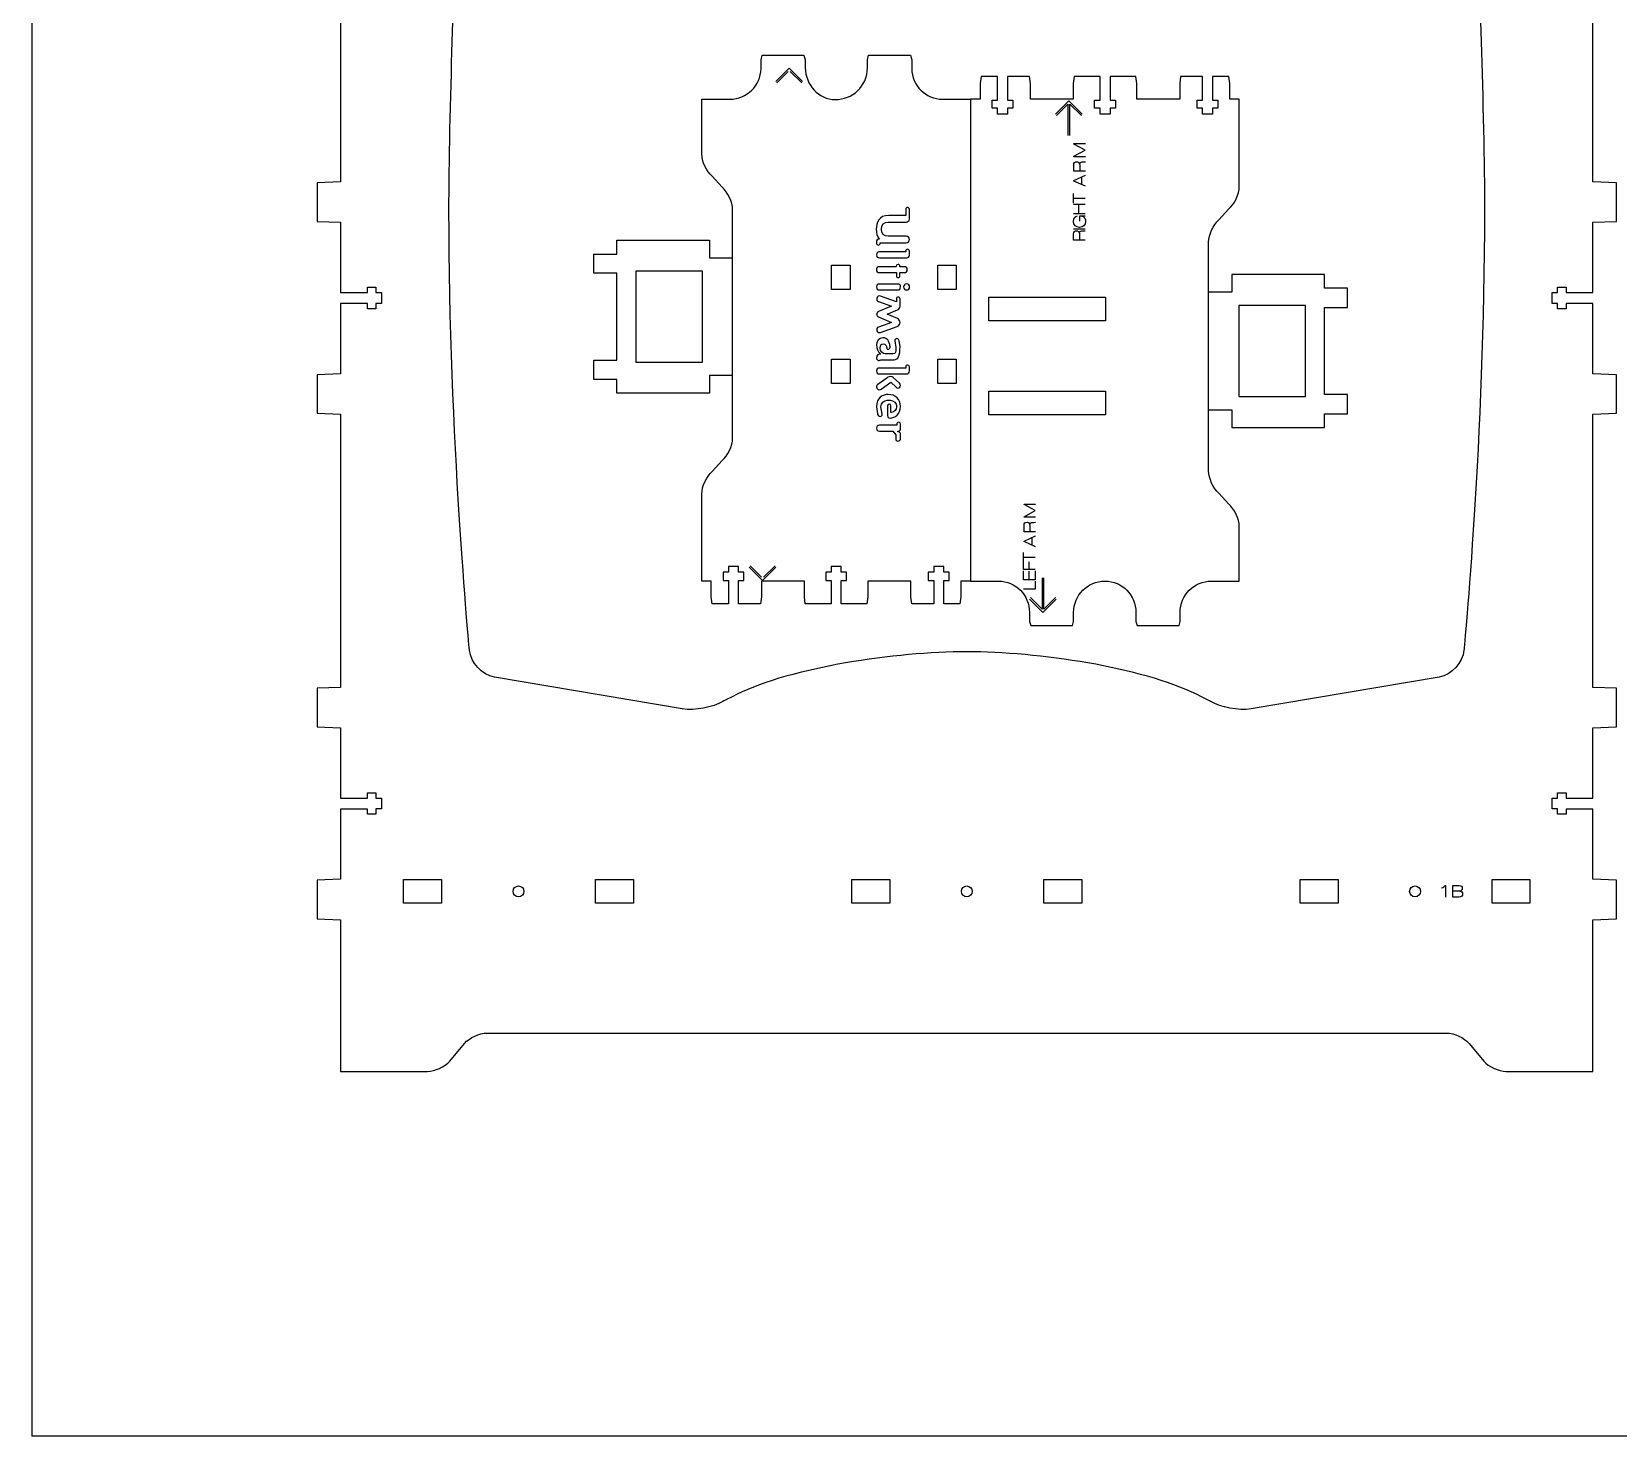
# Model space of a CAD drawing. Header units: millimetres. Extents: x -1219 to 0, y -610 to 0.
# Drawn here: x -1219.2 to -804.6, y -609.6 to -242.5 of the extents above; entities that cross this region are included whole.
import ezdxf

# ---------------------------------------------------------------- set-up
doc = ezdxf.new("R2010")
doc.units = ezdxf.units.MM

msp = doc.modelspace()

# ---------------------------------------------------------------- linework, layer by layer
for p in [(-1219.2, 0), (0, -609.6)]:
    msp.add_line(p, (-1219.2, -609.6))
at = {"color": 1}
for points in [[(-1138.51, -207.85), (-1138.51, -281.7), (-1144.62, -281.95), (-1144.62, -292.03), (-1138.51, -292.28), (-1138.51, -310.63), (-1131.47, -310.63), (-1131.47, -309.22), (-1129.26, -309.22), (-1129.26, -310.63), (-1127.81, -310.63), (-1127.81, -313.5), (-1129.26, -313.5), (-1129.26, -314.91), (-1131.47, -314.91), (-1131.47, -313.5), (-1138.51, -313.5), (-1138.51, -331.88), (-1144.62, -332.13), (-1144.62, -342.2), (-1138.51, -342.45), (-1138.51, -413.84), (-1144.62, -414.09), (-1144.62, -424.19), (-1138.51, -424.44), (-1138.51, -442.79), (-1131.47, -442.79), (-1131.47, -441.38), (-1129.26, -441.38), (-1129.26, -442.79), (-1127.81, -442.79), (-1127.81, -445.57), (-1129.26, -445.57), (-1129.26, -446.98), (-1131.47, -446.98), (-1131.47, -445.64), (-1138.51, -445.64), (-1138.51, -464), (-1144.62, -464.26), (-1144.62, -474.34), (-1138.51, -474.59), (-1138.51, -514.22), (-1115.77, -514.22)], [(-811.18, -514.22), (-811.18, -474.59), (-805.07, -474.34), (-805.07, -464.26), (-811.18, -464), (-811.18, -445.64), (-818.22, -445.64), (-818.22, -446.98), (-820.43, -446.98), (-820.43, -445.57), (-821.87, -445.57), (-821.87, -442.79), (-820.43, -442.79), (-820.43, -441.38), (-818.22, -441.38), (-818.22, -442.79), (-811.18, -442.79), (-811.18, -424.44), (-805.07, -424.19), (-805.07, -414.09), (-811.18, -413.84), (-811.18, -342.45), (-805.07, -342.2), (-805.07, -332.13), (-811.18, -331.88), (-811.18, -313.5), (-818.22, -313.5), (-818.22, -314.91), (-820.43, -314.91), (-820.43, -313.5), (-821.87, -313.5), (-821.87, -310.63), (-820.43, -310.63), (-820.43, -309.22), (-818.22, -309.22), (-818.22, -310.63), (-811.18, -310.63), (-811.18, -292.28), (-805.07, -292.03), (-805.07, -281.95), (-811.18, -281.7), (-811.18, -207.85)], [(-1028.6, -252.08), (-1028.59, -251.88), (-1028.59, -249.79), (-1028.34, -248.55), (-1017.38, -248.55), (-1017.03, -249.79), (-1017.03, -251.72), (-1017.03, -251.88)], [(-1000.78, -251.88), (-1000.78, -251.72), (-1000.78, -249.79), (-1000.53, -248.55), (-989.57, -248.55), (-989.22, -249.79), (-989.22, -251.88), (-989.21, -252.08)], [(-903.62, -260.1), (-906.1, -260.1), (-906.1, -256.01), (-906.35, -254.18), (-910.59, -254.18), (-910.59, -260.33), (-909.19, -260.33), (-909.19, -262.43), (-910.59, -262.43), (-910.59, -263.97), (-913.2, -263.97), (-913.2, -262.43), (-914.6, -262.43), (-914.6, -260.33), (-913.2, -260.33), (-913.2, -254.18), (-918.94, -254.18), (-919.19, -256.01), (-919.19, -260.1), (-930.4, -260.1), (-930.4, -256.01), (-930.65, -254.18), (-937.4, -254.18), (-937.4, -260.33), (-935.99, -260.33), (-935.99, -262.43), (-937.4, -262.43), (-937.4, -263.97), (-940.01, -263.97), (-940.01, -262.43), (-941.41, -262.43), (-941.41, -260.33), (-940.01, -260.33), (-940.01, -254.18), (-946.76, -254.18), (-947.01, -256.01), (-947.01, -260.1), (-958.21, -260.1), (-958.21, -256.01), (-958.47, -254.18), (-964.21, -254.18), (-964.21, -260.33), (-962.81, -260.33), (-962.81, -262.43), (-964.21, -262.43), (-964.21, -263.97), (-966.82, -263.97), (-966.82, -262.43), (-968.22, -262.43), (-968.22, -260.33), (-966.82, -260.33), (-966.82, -254.18), (-971.06, -254.18), (-971.31, -256.01), (-971.31, -260.1), (-973.84, -260.1), (-973.84, -386.07), (-966.54, -386.07)], [(-1044.07, -274.41), (-1044.07, -260.1), (-1036.77, -260.1)], [(-981.14, -260.1), (-973.84, -260.1)], [(-903.62, -282.94), (-903.62, -260.1), (-903.62, -260.1)], [(-1038.75, -283.12), (-1041.36, -280.24)], [(-1036.04, -348.73), (-1036.04, -288.95)], [(-990.79, -288.89), (-990.79, -290.47), (-995.19, -290.47)], [(-989.82, -291.32), (-989.82, -288.89), (-989.82, -288.89)], [(-908.93, -291.64), (-906.33, -288.77)], [(-995.34, -292.21), (-990.7, -292.21)], [(-1036.01, -332.35), (-1042.03, -332.35), (-1042.03, -336.96), (-1066.31, -336.96), (-1066.31, -333.35), (-1072.33, -333.35), (-1072.33, -328.35), (-1066.31, -328.35), (-1066.31, -305.57), (-1072.33, -305.57), (-1072.33, -300.57), (-1066.31, -300.57), (-1066.31, -296.95), (-1042.03, -296.95), (-1042.03, -301.57), (-1036.01, -301.57)], [(-998.43, -297.16), (-998.43, -297.74)], [(-997.79, -296.53), (-997.68, -296.68), (-997.95, -296.68)], [(-997.47, -297.74), (-997.47, -297.65), (-995.32, -297.64)], [(-990.7, -295.91), (-995.34, -295.91)], [(-995.19, -297.65), (-990.7, -297.65)], [(-911.64, -357.26), (-911.64, -297.47)], [(-990.79, -299.79), (-990.79, -300.02), (-997.66, -300.02)], [(-997.66, -301.55), (-990.59, -301.55)], [(-989.82, -300.71), (-989.82, -299.79), (-989.82, -299.79)], [(-1061.33, -328.85), (-1043.87, -328.85), (-1043.87, -305.07), (-1061.33, -305.07), (-1061.33, -328.85), (-1061.33, -328.85)], [(-1010.15, -303.44), (-1005.35, -303.44), (-1005.35, -309.86), (-1010.15, -309.86), (-1010.15, -303.44), (-1010.15, -303.44)], [(-993.27, -303.77), (-993.27, -303.87), (-993.37, -303.9), (-997.69, -303.9)], [(-997.69, -305.42), (-993.24, -305.42), (-993.24, -306.04)], [(-991.16, -303.9), (-992.3, -303.9), (-992.31, -303.8)], [(-992.3, -306.04), (-992.3, -305.42), (-991.16, -305.42)], [(-982.37, -303.44), (-977.57, -303.44), (-977.57, -309.86), (-982.37, -309.86), (-982.37, -303.44), (-982.37, -303.44)], [(-911.62, -341.31), (-905.6, -341.31), (-905.6, -345.92), (-881.32, -345.92), (-881.32, -342.31), (-875.31, -342.31), (-875.31, -337.3), (-881.32, -337.3), (-881.32, -314.53), (-875.31, -314.53), (-875.31, -309.52), (-881.32, -309.52), (-881.32, -305.91), (-905.6, -305.91), (-905.6, -310.53), (-911.62, -310.53)], [(-992.91, -308.41), (-997.66, -308.41)], [(-997.66, -309.93), (-992.91, -309.93)], [(-994.5, -314.2), (-997.89, -315.63)], [(-997.88, -313), (-994.5, -314.2), (-994.5, -314.2)], [(-993.22, -312.29), (-993.22, -313.06), (-997.37, -311.58)], [(-992.27, -314.18), (-992.27, -314.17), (-992.27, -314.11)], [(-992.25, -313.99), (-992.25, -312.29)], [(-969.11, -311.82), (-938.54, -311.82), (-938.54, -318.04), (-969.11, -318.04), (-969.11, -311.82), (-969.11, -311.82)], [(-903.76, -337.8), (-886.31, -337.8), (-886.31, -314.03), (-903.76, -314.03), (-903.76, -337.8), (-903.76, -337.8)], [(-998.33, -316.15), (-998.44, -316.18), (-998.34, -316.19)], [(-998.34, -316.45), (-998.43, -316.52), (-998.33, -316.5)], [(-998.11, -315.77), (-998.14, -315.8)], [(-998.14, -316.85), (-998.11, -316.88)], [(-997.89, -317.02), (-994.5, -318.44), (-997.88, -319.65)], [(-992.95, -317.46), (-995.66, -316.32), (-992.96, -315.19)], [(-997.37, -321.07), (-992.98, -319.5)], [(-993.63, -323.27), (-993.37, -324.99), (-993.37, -325.49)], [(-992.27, -324.78), (-992.51, -323.29)], [(-997.28, -326.77), (-997.51, -326.78)], [(-997.45, -326.61), (-997.28, -326.77), (-997.28, -326.77)], [(-994.03, -326.67), (-996.14, -326.67)], [(-1010.15, -328.02), (-1005.35, -328.02), (-1005.35, -334.45), (-1010.15, -334.45), (-1010.15, -328.02), (-1010.15, -328.02)], [(-990.79, -330.07), (-990.79, -330.38), (-997.66, -330.38)], [(-996.7, -328.2), (-993.82, -328.2)], [(-989.83, -331.14), (-989.83, -331.09)], [(-989.82, -330.99), (-989.82, -330.07), (-989.82, -330.07)], [(-982.37, -328.02), (-977.57, -328.02), (-977.57, -334.45), (-982.37, -334.45), (-982.37, -328.02), (-982.37, -328.02)], [(-995.76, -333), (-998.06, -334.63)], [(-997.66, -331.91), (-990.59, -331.91)], [(-997.18, -335.89), (-994.72, -334.05), (-993.3, -335.41)], [(-992.45, -334.31), (-994.11, -332.82)], [(-969.11, -336.4), (-938.54, -336.4), (-938.54, -342.62), (-969.11, -342.62), (-969.11, -336.4), (-969.11, -336.4)], [(-998.42, -340.48), (-998.16, -342.37)], [(-996.98, -342.4), (-997.27, -340.49)], [(-995.53, -340.24), (-995.53, -342.55)], [(-995.51, -340.13), (-995.52, -340.17)], [(-995.52, -342.64), (-995.51, -342.79)], [(-994.57, -342), (-994.68, -342.02), (-994.68, -340.24)], [(-993.11, -345.03), (-993.11, -345.34), (-997.66, -345.34)], [(-997.66, -346.87), (-994.14, -346.87), (-993.41, -347.84), (-993.41, -348.72)], [(-992.67, -347.02), (-993.02, -346.92), (-992.67, -346.84)], [(-992.15, -346.11), (-992.15, -346.05)], [(-992.14, -345.95), (-992.14, -345.03), (-992.14, -345.03)], [(-992.12, -348.72), (-992.12, -347.74)], [(-1041.36, -357.44), (-1038.75, -354.57)], [(-973.84, -386.11), (-976.38, -386.11), (-976.38, -390.2), (-976.63, -392.03), (-980.87, -392.03), (-980.87, -385.88), (-979.46, -385.88), (-979.46, -383.77), (-980.87, -383.77), (-980.87, -382.24), (-983.47, -382.24), (-983.47, -383.77), (-984.88, -383.77), (-984.88, -385.88), (-983.47, -385.88), (-983.47, -392.03), (-989.22, -392.03), (-989.47, -390.2), (-989.47, -386.11), (-1000.68, -386.11), (-1000.68, -390.2), (-1000.93, -392.03), (-1007.68, -392.03), (-1007.68, -385.88), (-1006.27, -385.88), (-1006.27, -383.77), (-1007.68, -383.77), (-1007.68, -382.24), (-1010.29, -382.24), (-1010.29, -383.77), (-1011.69, -383.77), (-1011.69, -385.88), (-1010.29, -385.88), (-1010.29, -392.03), (-1017.03, -392.03), (-1017.28, -390.2), (-1017.28, -386.11), (-1028.49, -386.11), (-1028.49, -390.2), (-1028.74, -392.03), (-1034.49, -392.03), (-1034.49, -385.88), (-1033.08, -385.88), (-1033.08, -383.77), (-1034.49, -383.77), (-1034.49, -382.24), (-1037.09, -382.24), (-1037.09, -383.77), (-1038.5, -383.77), (-1038.5, -385.88), (-1037.09, -385.88), (-1037.09, -392.03), (-1041.34, -392.03), (-1041.59, -390.2), (-1041.59, -386.11), (-1044.07, -386.11), (-1044.07, -363.27)], [(-906.33, -365.97), (-908.93, -363.09)], [(-910.92, -386.07), (-903.62, -386.07), (-903.62, -371.8)], [(-958.47, -394.24), (-958.47, -396.62), (-958.12, -397.65), (-947.16, -397.65), (-946.91, -396.62), (-946.91, -394.24)], [(-930.65, -394.24), (-930.65, -396.62), (-930.3, -397.65), (-919.34, -397.65), (-919.09, -396.62), (-919.09, -394.24)], [(-1049.19, -419.47), (-1098.3, -411.18)], [(-851.39, -411.18), (-900.5, -419.47)], [(-1034.87, -415.64), (-1036.17, -416.29)], [(-913.52, -416.29), (-914.81, -415.64)], [(-1122, -464.06), (-1112.12, -464.06), (-1112.12, -470.28), (-1122, -470.28), (-1122, -464.06), (-1122, -464.06)], [(-1071.84, -464.06), (-1061.96, -464.06), (-1061.96, -470.28), (-1071.84, -470.28), (-1071.84, -464.06), (-1071.84, -464.06)], [(-1004.85, -464.06), (-994.97, -464.06), (-994.97, -470.28), (-1004.85, -470.28), (-1004.85, -464.06), (-1004.85, -464.06)], [(-954.69, -464.06), (-944.8, -464.06), (-944.8, -470.28), (-954.69, -470.28), (-954.69, -464.06), (-954.69, -464.06)], [(-887.69, -464.06), (-877.81, -464.06), (-877.81, -470.28), (-887.69, -470.28), (-887.69, -464.06), (-887.69, -464.06)], [(-837.53, -464.06), (-827.65, -464.06), (-827.65, -470.28), (-837.53, -470.28), (-837.53, -464.06), (-837.53, -464.06)], [(-1100.23, -504.19), (-849.4, -504.19)], [(-1109.94, -511.51), (-1106.07, -506.9)], [(-843.57, -506.9), (-839.7, -511.51)], [(-833.87, -514.22), (-811.18, -514.22), (-811.18, -514.22)]]:
    msp.add_lwpolyline(points, dxfattribs=at)
at = {"color": 5}
for points in [[(-1024.72, -255.45), (-1021.23, -251.96), (-1017.74, -255.45)], [(-1024.48, -255.83), (-1021.48, -252.83)], [(-1020.98, -252.83), (-1017.97, -255.84)], [(-951.64, -264.02), (-948.15, -260.53), (-944.66, -264.02)], [(-951.4, -264.39), (-948.4, -261.39), (-948.4, -269.59)], [(-947.9, -269.59), (-947.9, -261.39), (-944.89, -264.4)], [(-943.84, -275.14), (-946.87, -275.14), (-946.87, -275), (-943.93, -273.41), (-943.93, -273.4), (-946.87, -271.82), (-946.87, -271.68), (-943.84, -271.68)], [(-943.84, -278.95), (-946.87, -278.95), (-946.87, -277.28)], [(-945.33, -277.17), (-945.32, -277.17), (-945.31, -278.95)], [(-943.84, -282.87), (-946.87, -281.48), (-946.87, -281.37), (-943.84, -279.97)], [(-944.85, -280.43), (-944.85, -282.42)], [(-946.92, -287.31), (-946.92, -284.73)], [(-943.93, -286.06), (-946.9, -286.06)], [(-946.92, -287.51), (-943.93, -287.51)], [(-943.93, -290.08), (-946.92, -290.08)], [(-945.53, -290.08), (-945.53, -287.51)], [(-946.92, -293.98), (-943.93, -293.98)], [(-945.27, -291.95), (-945.27, -290.54), (-943.86, -290.54)], [(-943.93, -296.95), (-946.92, -296.95), (-946.92, -295.31)], [(-945.39, -295.19), (-945.38, -295.2)], [(-945.38, -295.2), (-945.38, -296.95)], [(-956.84, -369.38), (-959.87, -369.38), (-959.87, -369.24), (-956.93, -367.65), (-956.93, -367.64), (-959.87, -366.06), (-959.87, -365.92), (-956.84, -365.92)], [(-956.84, -373.19), (-959.87, -373.19), (-959.87, -371.52)], [(-958.32, -371.4), (-958.31, -371.41), (-958.31, -373.19)], [(-956.84, -377.11), (-959.87, -375.72), (-959.87, -375.61), (-956.84, -374.21)], [(-957.84, -374.67), (-957.84, -376.66)], [(-959.98, -381.26), (-959.98, -378.62)], [(-956.92, -379.93), (-959.98, -379.93)], [(-956.92, -383.07), (-959.98, -383.07), (-959.98, -380.93)], [(-958.56, -383.07), (-958.56, -381.05)], [(-1024.71, -382.42), (-1028.2, -385.9), (-1031.69, -382.42)], [(-1028.45, -385.04), (-1031.46, -382.03)], [(-1024.95, -382.04), (-1027.95, -385.04)], [(-956.92, -383.34), (-956.92, -385.74), (-959.98, -385.74), (-959.98, -383.36)], [(-958.56, -385.74), (-958.56, -383.46)], [(-955.17, -385.18), (-955.17, -393.38), (-958.18, -390.37)], [(-951.67, -390.38), (-954.67, -393.38), (-954.67, -385.18)], [(-956.92, -386.04), (-956.92, -388.18), (-959.98, -388.18)], [(-951.43, -390.76), (-954.92, -394.25), (-958.41, -390.76)], [(-849.8, -465.67), (-849.69, -465.67), (-849.69, -468.66)], [(-847.8, -465.65), (-846.15, -465.65)], [(-846.26, -468.68), (-847.8, -468.68), (-847.8, -465.65), (-847.8, -465.65)], [(-846, -467.09), (-847.8, -467.09)], [(-846, -467.09), (-846, -467.1)]]:
    msp.add_lwpolyline(points, dxfattribs=at)
at = {"color": 1}
for points in [[(-1110.16, -289.3), (-1110.16, -264.67), (-1108.42, -219.33), (-1108.42, -219.33)], [(-841.26, -219.33), (-841.26, -219.33), (-839.52, -264.67), (-839.53, -289.3)], [(-1036.77, -260.1), (-1032.31, -260.1), (-1028.68, -256.52), (-1028.6, -252.08)], [(-1017.03, -251.88), (-1016.94, -256.32), (-1013.67, -260.19), (-1009.2, -260.19)], [(-1009.2, -260.19), (-1004.73, -260.19), (-1000.88, -256.86), (-1000.78, -251.88)], [(-989.21, -252.08), (-989.13, -256.52), (-985.6, -260.1), (-981.14, -260.1)], [(-1041.36, -280.24), (-1042.85, -278.99), (-1044.07, -276.36), (-1044.07, -274.41)], [(-1036.04, -288.95), (-1036.04, -286.99), (-1037.26, -284.37), (-1038.75, -283.12)], [(-906.33, -288.77), (-904.84, -287.51), (-903.62, -284.89), (-903.62, -282.94)], [(-1104.79, -404.11), (-1104.79, -404.11), (-1110.16, -348.07), (-1110.16, -289.3)], [(-990.3, -288.4), (-990.57, -288.4), (-990.79, -288.62), (-990.79, -288.89)], [(-989.82, -288.89), (-989.82, -288.62), (-990.04, -288.4), (-990.3, -288.4)], [(-839.53, -289.3), (-839.53, -348.07), (-844.89, -404.11), (-844.89, -404.11)], [(-995.19, -290.47), (-997.9, -290.47), (-998.47, -292.42), (-998.47, -294.06)], [(-998.47, -294.06), (-998.47, -295.09), (-998.24, -295.92), (-997.79, -296.53)], [(-997.11, -294.06), (-997.11, -292.85), (-996.5, -292.21), (-995.34, -292.21)], [(-995.34, -295.91), (-996.5, -295.91), (-997.11, -295.27), (-997.11, -294.06)], [(-990.7, -292.21), (-990.22, -292.21), (-989.89, -291.92), (-989.84, -291.46)], [(-989.84, -291.46), (-989.83, -291.4), (-989.82, -291.36), (-989.82, -291.32)], [(-911.64, -297.47), (-911.64, -295.52), (-910.42, -292.9), (-908.93, -291.64)], [(-997.95, -296.68), (-998.22, -296.68), (-998.43, -296.9), (-998.43, -297.16)], [(-998.43, -297.74), (-998.43, -298.01), (-998.22, -298.23), (-997.95, -298.23)], [(-997.95, -298.23), (-997.68, -298.23), (-997.47, -298.01), (-997.47, -297.74)], [(-995.32, -297.64), (-995.27, -297.65), (-995.23, -297.65), (-995.19, -297.65)], [(-989.83, -296.78), (-989.83, -296.25), (-990.17, -295.91), (-990.7, -295.91)], [(-990.7, -297.65), (-990.17, -297.65), (-989.83, -297.31), (-989.83, -296.78)], [(-997.66, -300.02), (-998.15, -300.02), (-998.42, -300.29), (-998.42, -300.78)], [(-998.42, -300.78), (-998.42, -301.27), (-998.15, -301.55), (-997.66, -301.55)], [(-990.3, -299.31), (-990.57, -299.31), (-990.79, -299.53), (-990.79, -299.79)], [(-990.59, -301.55), (-990.12, -301.55), (-989.85, -301.29), (-989.83, -300.83)], [(-989.82, -299.79), (-989.82, -299.53), (-990.04, -299.31), (-990.3, -299.31)], [(-989.83, -300.83), (-989.82, -300.78), (-989.82, -300.74), (-989.82, -300.71)], [(-997.69, -303.9), (-998.19, -303.9), (-998.46, -304.17), (-998.46, -304.66)], [(-998.46, -304.66), (-998.46, -305.15), (-998.19, -305.42), (-997.69, -305.42)], [(-992.79, -303.29), (-993.05, -303.29), (-993.27, -303.51), (-993.27, -303.77)], [(-993.24, -306.04), (-993.24, -306.64), (-993.02, -306.72), (-992.77, -306.72)], [(-992.31, -303.8), (-992.31, -303.51), (-992.52, -303.29), (-992.79, -303.29)], [(-992.77, -306.72), (-992.53, -306.72), (-992.3, -306.64), (-992.3, -306.04)], [(-990.4, -304.66), (-990.4, -304.17), (-990.67, -303.9), (-991.16, -303.9)], [(-991.16, -305.42), (-990.67, -305.42), (-990.4, -305.15), (-990.4, -304.66)], [(-997.66, -308.41), (-998.17, -308.41), (-998.42, -308.66), (-998.42, -309.17)], [(-998.42, -309.17), (-998.42, -309.69), (-998.17, -309.93), (-997.66, -309.93)], [(-992.15, -309.17), (-992.15, -308.65), (-992.39, -308.41), (-992.91, -308.41)], [(-992.91, -309.93), (-992.4, -309.93), (-992.15, -309.69), (-992.15, -309.17)], [(-990.58, -308.37), (-991.02, -308.37), (-991.38, -308.73), (-991.38, -309.17)], [(-991.38, -309.17), (-991.38, -309.61), (-991.02, -309.97), (-990.58, -309.97)], [(-989.78, -309.17), (-989.78, -308.73), (-990.14, -308.37), (-990.58, -308.37)], [(-990.58, -309.97), (-990.14, -309.97), (-989.78, -309.61), (-989.78, -309.17)], [(-998.34, -312.03), (-998.47, -312.42), (-998.26, -312.86), (-997.88, -313)], [(-997.37, -311.58), (-997.77, -311.44), (-998.2, -311.64), (-998.34, -312.03)], [(-992.74, -311.8), (-993, -311.8), (-993.22, -312.02), (-993.22, -312.29)], [(-992.96, -315.19), (-992.55, -315.03), (-992.27, -314.62), (-992.27, -314.18)], [(-992.25, -312.29), (-992.25, -312.02), (-992.47, -311.8), (-992.74, -311.8)], [(-992.27, -314.11), (-992.26, -314.06), (-992.25, -314.03), (-992.25, -313.99)], [(-998.34, -316.19), (-998.36, -316.28), (-998.35, -316.38), (-998.34, -316.45)], [(-998.29, -316.02), (-998.31, -316.09), (-998.32, -316.12), (-998.33, -316.15)], [(-998.33, -316.5), (-998.32, -316.53), (-998.31, -316.56), (-998.3, -316.59)], [(-998.3, -316.59), (-998.27, -316.67), (-998.25, -316.71), (-998.23, -316.74)], [(-998.21, -315.88), (-998.25, -315.94), (-998.27, -315.98), (-998.29, -316.02)], [(-998.23, -316.74), (-998.19, -316.8), (-998.16, -316.82), (-998.14, -316.85)], [(-998.14, -315.8), (-998.16, -315.83), (-998.19, -315.85), (-998.21, -315.88)], [(-998.01, -315.69), (-998.06, -315.73), (-998.09, -315.75), (-998.11, -315.77)], [(-998.11, -316.88), (-998.09, -316.9), (-998.06, -316.92), (-998.03, -316.94)], [(-998.03, -316.94), (-997.97, -316.98), (-997.93, -317), (-997.89, -317.02)], [(-997.89, -315.63), (-997.93, -315.65), (-997.97, -315.67), (-998.01, -315.69)], [(-992.98, -319.5), (-992.55, -319.35), (-992.27, -318.94), (-992.27, -318.48)], [(-992.27, -318.48), (-992.27, -318.02), (-992.55, -317.62), (-992.95, -317.46)], [(-997.88, -319.65), (-998.26, -319.79), (-998.47, -320.23), (-998.34, -320.62)], [(-996.76, -322.48), (-997.8, -322.48), (-998.42, -323.42), (-998.42, -324.33)], [(-998.34, -320.62), (-998.2, -321.01), (-997.76, -321.21), (-997.37, -321.07)], [(-994.88, -324.8), (-995.07, -323.15), (-995.62, -322.48), (-996.76, -322.48)], [(-993.1, -322.69), (-993.34, -322.69), (-993.69, -322.84), (-993.63, -323.27)], [(-992.51, -323.29), (-992.57, -323.02), (-992.72, -322.69), (-993.1, -322.69)], [(-998.42, -324.33), (-998.42, -325.29), (-998.11, -326.01), (-997.45, -326.61)], [(-997.51, -326.78), (-998.12, -326.8), (-998.42, -327.11), (-998.42, -327.69)], [(-997.48, -325.06), (-997.48, -324.45), (-997.15, -324.01), (-996.68, -324.01)], [(-996.14, -326.67), (-996.79, -326.67), (-997.48, -326.11), (-997.48, -325.06)], [(-996.68, -324.01), (-996, -324.01), (-995.82, -324.61), (-995.74, -325.2)], [(-995.74, -325.2), (-995.74, -325.2), (-995.7, -325.37), (-995.56, -325.45)], [(-995.56, -325.45), (-995.48, -325.5), (-995.37, -325.51), (-995.24, -325.47)], [(-995.24, -325.47), (-994.92, -325.39), (-994.88, -325.07), (-994.88, -324.88)], [(-994.88, -324.88), (-994.88, -324.83), (-994.88, -324.8), (-994.88, -324.8)], [(-993.37, -325.49), (-993.37, -325.88), (-993.37, -326.67), (-994.03, -326.67)], [(-993.82, -328.2), (-992.73, -328.2), (-992.27, -327.18), (-992.27, -324.78)], [(-998.42, -327.69), (-998.42, -328.03), (-998.21, -328.37), (-997.86, -328.37)], [(-997.66, -330.38), (-998.15, -330.38), (-998.42, -330.65), (-998.42, -331.14)], [(-998.42, -331.14), (-998.42, -331.64), (-998.15, -331.91), (-997.66, -331.91)], [(-997.86, -328.37), (-997.77, -328.37), (-997.69, -328.35), (-997.59, -328.32)], [(-997.59, -328.32), (-997.41, -328.27), (-997.16, -328.2), (-996.7, -328.2)], [(-990.3, -329.59), (-990.57, -329.59), (-990.79, -329.8), (-990.79, -330.07)], [(-990.59, -331.91), (-990.1, -331.91), (-989.83, -331.63), (-989.83, -331.14)], [(-989.82, -330.07), (-989.82, -329.8), (-990.04, -329.59), (-990.3, -329.59)], [(-989.83, -331.09), (-989.82, -331.06), (-989.82, -331.02), (-989.82, -330.99)], [(-998.06, -334.63), (-998.3, -334.8), (-998.42, -335.03), (-998.42, -335.33)], [(-998.42, -335.33), (-998.42, -335.72), (-998.08, -336.05), (-997.68, -336.05)], [(-994.8, -332.57), (-995.27, -332.57), (-995.75, -333), (-995.76, -333)], [(-994.11, -332.82), (-994.12, -332.8), (-994.35, -332.57), (-994.8, -332.57)], [(-993.3, -335.41), (-993.16, -335.54), (-993.08, -335.61), (-992.83, -335.61)], [(-992.83, -335.61), (-992.45, -335.61), (-992.15, -335.23), (-992.15, -334.9)], [(-992.15, -334.9), (-992.15, -334.64), (-992.31, -334.44), (-992.45, -334.31)], [(-995.4, -337.28), (-996.79, -337.28), (-998.42, -338.12), (-998.42, -340.48)], [(-997.68, -336.05), (-997.5, -336.05), (-997.33, -336), (-997.18, -335.89)], [(-997.27, -340.49), (-997.27, -339.48), (-996.6, -338.8), (-995.61, -338.8)], [(-995.61, -338.8), (-995.57, -338.8), (-994.35, -338.66), (-993.64, -339.29)], [(-995.1, -339.81), (-995.3, -339.81), (-995.46, -339.94), (-995.51, -340.13)], [(-992.15, -340.43), (-992.15, -338.49), (-993.39, -337.28), (-995.4, -337.28)], [(-994.68, -340.24), (-994.68, -340), (-994.87, -339.81), (-995.1, -339.81)], [(-993.64, -339.29), (-993.32, -339.58), (-993.16, -339.97), (-993.16, -340.47)], [(-998.16, -342.37), (-998.1, -342.72), (-997.84, -343.07), (-997.43, -343.02)], [(-997.43, -343.02), (-997.18, -343), (-996.91, -342.81), (-996.98, -342.4)], [(-995.52, -340.17), (-995.53, -340.2), (-995.53, -340.22), (-995.53, -340.24)], [(-995.53, -342.55), (-995.53, -342.58), (-995.52, -342.61), (-995.52, -342.64)], [(-995.51, -342.79), (-995.51, -343.32), (-995.39, -343.44), (-994.87, -343.44)], [(-994.87, -343.44), (-993.55, -343.44), (-992.15, -342.39), (-992.15, -340.43)], [(-993.16, -340.47), (-993.16, -341.25), (-993.74, -341.89), (-994.57, -342)], [(-997.66, -345.34), (-998.15, -345.34), (-998.42, -345.61), (-998.42, -346.11)], [(-998.42, -346.11), (-998.42, -346.6), (-998.15, -346.87), (-997.66, -346.87)], [(-992.62, -344.55), (-992.89, -344.55), (-993.11, -344.77), (-993.11, -345.03)], [(-992.67, -346.84), (-992.33, -346.76), (-992.15, -346.5), (-992.15, -346.11)], [(-992.12, -347.74), (-992.12, -347.41), (-992.35, -347.12), (-992.67, -347.02)], [(-992.14, -345.03), (-992.14, -344.77), (-992.36, -344.55), (-992.62, -344.55)], [(-992.15, -346.05), (-992.14, -346.02), (-992.14, -345.99), (-992.14, -345.95)], [(-1038.75, -354.57), (-1037.26, -353.31), (-1036.04, -350.69), (-1036.04, -348.73)], [(-993.41, -348.72), (-993.41, -349.22), (-993.23, -349.48), (-992.88, -349.48)], [(-992.88, -349.48), (-992.46, -349.48), (-992.12, -349.14), (-992.12, -348.72)], [(-1044.07, -363.27), (-1044.07, -361.32), (-1042.85, -358.69), (-1041.36, -357.44)], [(-908.93, -363.09), (-910.42, -361.84), (-911.64, -359.21), (-911.64, -357.26)], [(-903.62, -371.8), (-903.62, -369.84), (-904.84, -367.22), (-906.33, -365.97)], [(-966.54, -386.07), (-962.03, -386.07), (-958.47, -389.73), (-958.47, -394.24)], [(-946.91, -394.24), (-946.91, -389.73), (-943.25, -386.07), (-938.73, -386.07)], [(-938.73, -386.07), (-934.21, -386.07), (-930.65, -389.73), (-930.65, -394.24)], [(-919.09, -394.24), (-919.09, -389.73), (-915.43, -386.07), (-910.92, -386.07)], [(-1098.3, -411.18), (-1101.56, -410.59), (-1104.48, -407.41), (-1104.79, -404.11)], [(-974.84, -404.52), (-993.43, -404.52), (-1020.7, -408.63), (-1034.87, -415.64)], [(-914.81, -415.64), (-928.99, -408.63), (-956.25, -404.52), (-974.84, -404.52)], [(-844.89, -404.11), (-845.21, -407.41), (-848.13, -410.59), (-851.39, -411.18)], [(-1038.62, -417.55), (-1041.15, -419.08), (-1045.91, -419.95), (-1049.19, -419.47)], [(-1036.17, -416.29), (-1038.62, -417.55), (-1038.62, -417.55), (-1038.62, -417.55)], [(-911.07, -417.55), (-911.07, -417.55), (-911.07, -417.55), (-913.52, -416.29)], [(-900.5, -419.47), (-903.78, -419.95), (-908.53, -419.08), (-911.07, -417.55)], [(-1093.41, -467.17), (-1093.41, -466.38), (-1092.77, -465.74), (-1091.98, -465.74)], [(-1091.98, -468.6), (-1092.77, -468.6), (-1093.41, -467.96), (-1093.41, -467.17)], [(-1091.98, -465.74), (-1091.19, -465.74), (-1090.55, -466.38), (-1090.55, -467.17)], [(-1090.55, -467.17), (-1090.55, -467.96), (-1091.19, -468.6), (-1091.98, -468.6)], [(-976.25, -467.17), (-976.25, -466.38), (-975.61, -465.74), (-974.83, -465.74)], [(-974.83, -468.6), (-975.61, -468.6), (-976.25, -467.96), (-976.25, -467.17)], [(-974.83, -465.74), (-974.04, -465.74), (-973.4, -466.38), (-973.4, -467.17)], [(-973.4, -467.17), (-973.4, -467.96), (-974.04, -468.6), (-974.83, -468.6)], [(-859.1, -467.17), (-859.1, -466.38), (-858.46, -465.74), (-857.67, -465.74)], [(-857.67, -468.6), (-858.46, -468.6), (-859.1, -467.96), (-859.1, -467.17)], [(-857.67, -465.74), (-856.88, -465.74), (-856.24, -466.38), (-856.24, -467.17)], [(-856.24, -467.17), (-856.24, -467.96), (-856.88, -468.6), (-857.67, -468.6)], [(-1106.07, -506.9), (-1104.81, -505.41), (-1102.19, -504.19), (-1100.23, -504.19)], [(-849.4, -504.19), (-847.45, -504.19), (-844.83, -505.41), (-843.57, -506.9)], [(-1115.77, -514.22), (-1113.82, -514.22), (-1111.2, -513), (-1109.94, -511.51)], [(-839.7, -511.51), (-838.44, -513), (-835.82, -514.22), (-833.87, -514.22)]]:
    msp.add_open_spline(points, degree=3, dxfattribs=at)
at = {"color": 5}
for points in [[(-946.87, -277.28), (-946.87, -276.67), (-946.59, -276.44), (-946.05, -276.44)], [(-946.05, -276.44), (-945.76, -276.44), (-945.36, -276.64), (-945.33, -277.17)], [(-945.32, -277.17), (-945.31, -276.7), (-945.1, -276.5), (-944.68, -276.5)], [(-944.68, -276.5), (-944.57, -276.5), (-943.97, -276.49), (-943.84, -276.43)], [(-946.92, -292.06), (-946.92, -291.12), (-946.51, -290.69), (-945.93, -290.59)], [(-945.36, -293.61), (-946.35, -293.61), (-946.92, -292.92), (-946.92, -292.06)], [(-943.79, -292.06), (-943.79, -292.92), (-944.37, -293.61), (-945.36, -293.61)], [(-945.27, -290.54), (-944.92, -290.59), (-944.77, -290.65), (-944.77, -290.65)], [(-944.77, -290.65), (-944.08, -290.85), (-943.79, -291.43), (-943.79, -292.06)], [(-946.92, -295.31), (-946.92, -294.71), (-946.64, -294.48), (-946.11, -294.48)], [(-946.11, -294.48), (-945.82, -294.48), (-945.42, -294.67), (-945.39, -295.19)], [(-945.38, -295.2), (-945.38, -294.73), (-945.17, -294.53), (-944.75, -294.53)], [(-944.75, -294.53), (-944.65, -294.53), (-944.05, -294.53), (-943.93, -294.47)], [(-959.87, -371.52), (-959.87, -370.91), (-959.58, -370.68), (-959.04, -370.68)], [(-959.04, -370.68), (-958.76, -370.68), (-958.35, -370.88), (-958.32, -371.4)], [(-958.31, -371.41), (-958.31, -370.94), (-958.09, -370.74), (-957.68, -370.74)], [(-957.68, -370.74), (-957.57, -370.74), (-956.96, -370.73), (-956.84, -370.67)], [(-850.75, -466.24), (-850.29, -466.12), (-849.98, -465.88), (-849.8, -465.67)], [(-845.24, -467.86), (-845.24, -468.21), (-845.47, -468.68), (-846.26, -468.68)], [(-846.15, -465.65), (-845.67, -465.65), (-845.33, -465.91), (-845.33, -466.4)], [(-845.33, -466.4), (-845.33, -466.76), (-845.65, -467.1), (-846, -467.09)], [(-846, -467.1), (-845.61, -467.12), (-845.24, -467.33), (-845.24, -467.86)]]:
    msp.add_open_spline(points, degree=3, dxfattribs=at)

doc.saveas('drawing.dxf')
